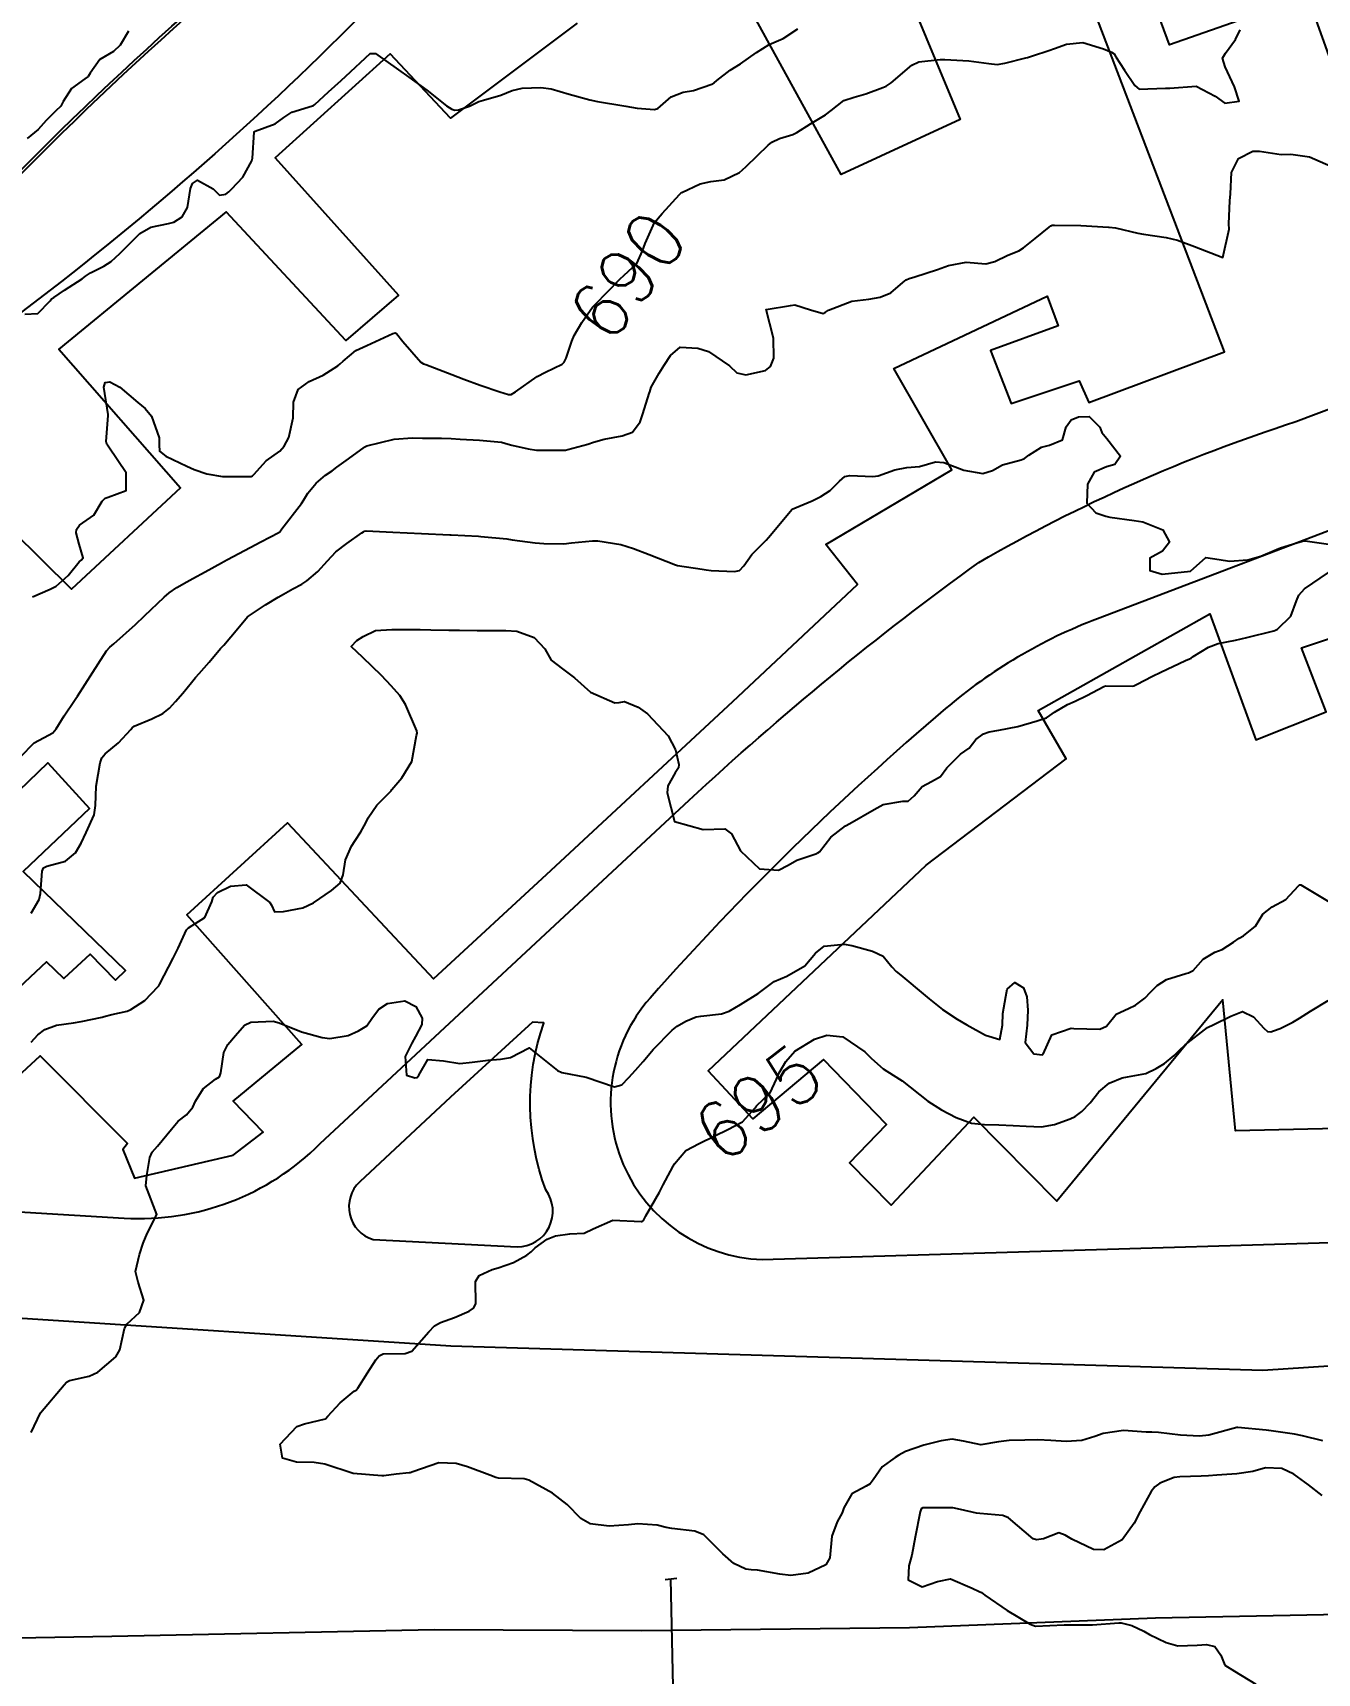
# Model space of a CAD drawing. Header units: metres. Extents: x 292545 to 299085, y 7450245 to 7463078.
# Drawn here: x 293321.6 to 293411.7, y 7462737.3 to 7462852.4 of the extents above; entities that cross this region are included whole.
import ezdxf
from ezdxf.enums import TextEntityAlignment as Align

# ---------------------------------------------------------------- set-up
doc = ezdxf.new("R2010")
doc.units = ezdxf.units.M
for name, color, linetype in [('Area Verde e Lazer', 94, 'Continuous'), ('Cotas', 45, 'Continuous'), ('Curvas de Nivel 1m', 11, 'Continuous'), ('Curvas de Nivel 5m', 15, 'Continuous'), ('Edificações', 30, 'Continuous'), ('Linha Férrea', 20, 'Continuous'), ('Pórtico', 62, 'Continuous'), ('Vias Primárias', 230, 'Continuous')]:
    doc.layers.add(name, color=color, linetype=linetype)
doc.styles.add('Style-STANDARD', font='STANDARD.shx')

msp = doc.modelspace()

# ---------------------------------------------------------------- linework, layer by layer
at = {"layer": 'Area Verde e Lazer', "elevation": 694.56}
msp.add_lwpolyline([(293280.87, 7462947.89, -0.101859), (293285.66, 7462927.16, -0.117218), (293279.92, 7462886.84, -0.003965), (293253.29, 7462831.52, -0.021583), (293229.68, 7462788.99, 0.377528), (293232.88, 7462775.55, -0.005595), (293261.17, 7462773.82, 0.413902), (293268.71, 7462780.32, -0.081172), (293274.65, 7462794.53, -0.02056), (293291.74, 7462815.53, -0.040482), (293318.48, 7462840.46, -0.039202), (293346.93, 7462865.7, -0.044268), (293394.79, 7462888.02, -0.028571), (293441.43, 7462905.21, 0.032718), (293487.36, 7462917.07, 0.361831), (293500.88, 7462933.37, -0.009087), (293502.57, 7462955.13, -0.009087)], format="xyb", dxfattribs=at)
at = {"layer": 'Curvas de Nivel 1m', "flags": 128}
for points, elevation in [([(293321.01, 7462832.66), (293321.91, 7462832.71), (293322.79, 7462833.59), (293322.88, 7462833.73), (293323.03, 7462833.83), (293323.79, 7462834.34), (293325.04, 7462835.14), (293325.27, 7462835.33), (293325.61, 7462835.55), (293326.56, 7462836.03), (293327.06, 7462836.35), (293327.68, 7462836.92), (293328.29, 7462837.52), (293329.08, 7462838.32), (293329.84, 7462838.75), (293331.09, 7462839.01), (293331.46, 7462839.12), (293332.04, 7462839.48), (293332.43, 7462840.14), (293332.64, 7462841.47), (293332.78, 7462841.81), (293333.12, 7462842.06), (293334.21, 7462841.45), (293334.66, 7462841), (293335.11, 7462841.07), (293335.32, 7462841.23), (293335.53, 7462841.44), (293336.29, 7462842.27), (293336.93, 7462843.42), (293336.97, 7462843.6), (293337.09, 7462845.42), (293337.12, 7462845.47), (293337.16, 7462845.49), (293338.57, 7462846.01), (293339.18, 7462846.45), (293339.75, 7462846.83), (293341.19, 7462847.28), (293341.26, 7462847.3), (293341.36, 7462847.37), (293342.32, 7462848.24), (293343.21, 7462849.04), (293343.52, 7462849.35), (293345.23, 7462850.94), (293345.61, 7462850.93), (293347.22, 7462849.8), (293347.94, 7462849.29), (293349.2, 7462848.37), (293350.6, 7462847.26), (293350.96, 7462847.03), (293351.18, 7462846.97), (293351.44, 7462846.99), (293352.2, 7462847.24), (293352.85, 7462847.57), (293353.19, 7462847.66), (293354.41, 7462848.01), (293355.2, 7462848.34), (293355.89, 7462848.51), (293357.2, 7462848.56), (293357.93, 7462848.45), (293359.2, 7462848.09), (293360.65, 7462847.69), (293361.19, 7462847.57), (293363.03, 7462847.26), (293363.18, 7462847.24), (293363.98, 7462847.1), (293365.18, 7462847.01), (293365.41, 7462847.09), (293366.36, 7462847.91), (293367.2, 7462848.22), (293367.91, 7462848.35), (293369.21, 7462848.79), (293369.37, 7462848.88), (293369.57, 7462849.04), (293370.49, 7462849.76), (293371.22, 7462850.22), (293372.34, 7462851), (293373.24, 7462851.56), (293374.22, 7462852), (293375.25, 7462852.67)], 689), ([(293328.27, 7462852.5), (293327.69, 7462851.53), (293327.23, 7462851.09), (293326.27, 7462850.51), (293325.59, 7462849.56), (293325.45, 7462849.32), (293325.21, 7462849.16), (293324.28, 7462848.49), (293323.69, 7462847.58), (293323.52, 7462847.25), (293323.18, 7462846.92), (293322.51, 7462846.25), (293321.93, 7462845.6), (293321.16, 7462844.97)], 689), ([(293320.71, 7462801.61), (293321.66, 7462802.6), (293322.67, 7462803.12), (293322.96, 7462803.3), (293323.21, 7462803.58), (293323.77, 7462804.48), (293324.5, 7462805.57), (293324.58, 7462805.69), (293324.7, 7462805.86), (293325.77, 7462807.55), (293326.14, 7462808.13), (293326.74, 7462809.04), (293326.97, 7462809.31), (293327.24, 7462809.54), (293328.76, 7462810.89), (293329.41, 7462811.51), (293330.78, 7462812.81), (293331.14, 7462813.12), (293331.66, 7462813.48), (293332.38, 7462813.89), (293332.79, 7462814.11), (293333.67, 7462814.59), (293334.81, 7462815.22), (293334.96, 7462815.3), (293335.23, 7462815.44), (293336.82, 7462816.28), (293337.56, 7462816.68), (293338.83, 7462817.35), (293338.86, 7462817.37), (293338.89, 7462817.4), (293339.04, 7462817.6), (293340.42, 7462819.38), (293340.59, 7462819.64), (293340.86, 7462820.1), (293341.44, 7462820.8), (293342.11, 7462821.36), (293342.56, 7462821.68), (293342.89, 7462821.92), (293343.72, 7462822.51), (293344.83, 7462823.33), (293344.87, 7462823.36), (293344.9, 7462823.38), (293345, 7462823.42), (293346.91, 7462823.89), (293348.21, 7462823.98), (293348.91, 7462823.97), (293350.23, 7462823.95), (293350.91, 7462823.93), (293351.56, 7462823.9), (293352.91, 7462823.83), (293354.46, 7462823.67), (293354.91, 7462823.54), (293355.17, 7462823.47), (293356.32, 7462823.2), (293356.9, 7462823.11), (293358.85, 7462823.11), (293358.9, 7462823.11), (293358.95, 7462823.11), (293359.11, 7462823.16), (293360.5, 7462823.55), (293360.91, 7462823.67), (293361.66, 7462823.88), (293362.91, 7462824.12), (293363.65, 7462824.37), (293364.17, 7462825.1), (293364.36, 7462825.67), (293364.82, 7462827.09), (293364.85, 7462827.2), (293364.96, 7462827.53), (293365.52, 7462828.53), (293365.86, 7462829.08), (293366.3, 7462829.76), (293366.99, 7462830.34), (293368.22, 7462830.28), (293368.98, 7462830.04), (293370.45, 7462829.03), (293370.97, 7462828.54), (293371.59, 7462828.39), (293372.97, 7462828.7), (293373.33, 7462828.99), (293373.56, 7462829.57), (293373.53, 7462830.98), (293373.02, 7462832.99), (293374.73, 7462833.27), (293375.03, 7462833.3), (293376.13, 7462832.96), (293377.02, 7462832.71), (293377.18, 7462832.79), (293377.4, 7462832.94), (293379.03, 7462833.56), (293380.22, 7462833.72), (293381.03, 7462833.84), (293381.76, 7462834.16), (293382.6, 7462834.88), (293382.85, 7462835.07), (293383.05, 7462835.15), (293383.45, 7462835.28), (293385.05, 7462835.78), (293385.81, 7462836.08), (293387.06, 7462836.31), (293388.43, 7462836.18), (293389.06, 7462836.35), (293389.97, 7462836.79), (293390.74, 7462837.11), (293391.07, 7462837.3), (293391.89, 7462837.96), (293392.87, 7462838.76), (293393, 7462838.85), (293393.09, 7462838.89), (293393.24, 7462838.9), (293395.09, 7462838.88), (293397.04, 7462838.76), (293397.09, 7462838.76), (293397.53, 7462838.71), (293399.09, 7462838.33), (293399.5, 7462838.27), (293401.08, 7462838.04), (293401.89, 7462837.84), (293403.07, 7462837.41), (293405.06, 7462836.62), (293405.5, 7462838.61), (293405.49, 7462839), (293405.56, 7462840.61), (293405.6, 7462841.09), (293405.67, 7462842.6), (293406.17, 7462843.58), (293407.16, 7462844.1), (293407.64, 7462844.1), (293409.15, 7462843.86), (293409.83, 7462843.88), (293411.15, 7462843.7), (293412.63, 7462843.04)], 691), ([(293321.46, 7462790.65), (293322, 7462791.6), (293322.11, 7462792.02), (293322.22, 7462793.59), (293322.32, 7462793.83), (293322.56, 7462793.94), (293323.85, 7462794.29), (293324.57, 7462794.88), (293324.96, 7462795.56), (293325.32, 7462796.3), (293325.87, 7462797.55), (293325.96, 7462798.19), (293326, 7462799.55), (293326.28, 7462801.19), (293326.4, 7462801.54), (293326.65, 7462801.82), (293327.58, 7462802.6), (293328.44, 7462803.52), (293328.54, 7462803.65), (293328.67, 7462803.75), (293329.91, 7462804.27), (293330.68, 7462804.66), (293331.15, 7462805.02), (293331.58, 7462805.48), (293332.09, 7462806.08), (293332.71, 7462806.83), (293332.99, 7462807.18), (293333.23, 7462807.46), (293333.93, 7462808.26), (293334.74, 7462809.2), (293334.96, 7462809.45), (293335.94, 7462810.62), (293336.64, 7462811.42), (293336.76, 7462811.52), (293337.9, 7462812.28), (293338.78, 7462812.8), (293339.16, 7462813.02), (293339.82, 7462813.39), (293340.44, 7462813.73), (293340.79, 7462813.95), (293341.56, 7462814.61), (293342.23, 7462815.36), (293342.82, 7462815.99), (293343.59, 7462816.58), (293344.66, 7462817.33), (293344.76, 7462817.4), (293344.83, 7462817.44), (293344.96, 7462817.46), (293346.83, 7462817.37), (293348.83, 7462817.28), (293350.83, 7462817.19), (293350.91, 7462817.18), (293352.83, 7462817.08), (293353, 7462817.06), (293354.83, 7462816.89), (293355.19, 7462816.84), (293356.82, 7462816.62), (293357.43, 7462816.57), (293358.82, 7462816.56), (293359.36, 7462816.62), (293360.83, 7462816.76), (293361.22, 7462816.75), (293362.82, 7462816.49), (293363.71, 7462816.22), (293364.81, 7462815.79), (293366.65, 7462815.07), (293366.8, 7462815.03), (293368.52, 7462814.76), (293368.8, 7462814.72), (293369.15, 7462814.68), (293370.8, 7462814.6), (293371.14, 7462814.67), (293371.45, 7462815.01), (293372.02, 7462815.8), (293372.83, 7462816.63), (293373.02, 7462816.81), (293373.19, 7462816.99), (293374.85, 7462818.97), (293376.24, 7462819.57), (293376.86, 7462819.87), (293377.51, 7462820.3), (293378.17, 7462820.94), (293378.55, 7462821.26), (293378.88, 7462821.33), (293380.51, 7462821.27), (293380.88, 7462821.32), (293382.04, 7462821.73), (293382.89, 7462821.9), (293383.77, 7462821.98), (293384.89, 7462822.31), (293385.49, 7462822.25), (293386.89, 7462821.71), (293388.22, 7462821.48), (293388.89, 7462821.7), (293389.6, 7462822.09), (293390.9, 7462822.43), (293391.15, 7462822.53), (293391.44, 7462822.77), (293392.34, 7462823.33), (293392.91, 7462823.47), (293393.81, 7462823.85), (293394.08, 7462824.75), (293394.42, 7462825.25), (293394.93, 7462825.45), (293395.69, 7462825.48), (293396.44, 7462824.72), (293396.56, 7462824.36), (293396.92, 7462823.94), (293397.87, 7462822.7), (293397.48, 7462822.12), (293396.89, 7462821.95), (293396.04, 7462821.57), (293395.56, 7462820.73), (293395.53, 7462819.4), (293396.16, 7462818.72), (293396.85, 7462818.48), (293397.13, 7462818.42), (293398.85, 7462818.19), (293399.44, 7462818.09), (293400.84, 7462817.52), (293401.32, 7462816.66), (293400.82, 7462816.03), (293399.95, 7462815.54), (293399.93, 7462814.68), (293400.8, 7462814.41), (293402.8, 7462814.64), (293403.86, 7462815.58), (293404.81, 7462815.46), (293405.53, 7462815.33), (293406.81, 7462815.43), (293407.72, 7462815.68), (293408.82, 7462816.15), (293409.11, 7462816.27), (293410.03, 7462816.56), (293410.64, 7462816.74), (293410.83, 7462816.75), (293412.47, 7462816.53)], 692), ([(293321.45, 7462781.6), (293321.91, 7462782.1), (293322.42, 7462782.48), (293323.22, 7462782.78), (293324.42, 7462782.96), (293324.95, 7462783.04), (293326.43, 7462783.36), (293326.57, 7462783.4), (293327.11, 7462783.53), (293328.18, 7462783.78), (293328.44, 7462783.88), (293329.42, 7462784.53), (293330.37, 7462785.5), (293330.4, 7462785.55), (293330.45, 7462785.65), (293331.41, 7462787.49), (293331.76, 7462788.2), (293332.34, 7462789.47), (293332.5, 7462789.61), (293333.63, 7462790.34), (293334.12, 7462791.45), (293334.21, 7462791.77), (293334.53, 7462792.1), (293335.44, 7462792.54), (293336.54, 7462792.62), (293338.19, 7462791.4), (293338.32, 7462791.2), (293338.52, 7462790.73), (293339.16, 7462790.75), (293340.52, 7462791.01), (293341.27, 7462791.37), (293342.53, 7462792.23), (293343.14, 7462792.74), (293343.33, 7462793.34), (293343.51, 7462794.39), (293343.92, 7462795.34), (293344.18, 7462795.74), (293344.58, 7462796.36), (293344.92, 7462796.99), (293345.1, 7462797.32), (293345.71, 7462798.21), (293346.62, 7462799.13), (293346.7, 7462799.23), (293346.76, 7462799.31), (293347.46, 7462800.13), (293348.17, 7462801.29), (293348.49, 7462803.11), (293348.53, 7462803.28), (293348.5, 7462803.44), (293347.71, 7462805.29), (293347.32, 7462805.92), (293346.71, 7462806.6), (293346.02, 7462807.32), (293344.73, 7462808.57), (293343.91, 7462809.34), (293344.3, 7462809.77), (293344.74, 7462810.06), (293345.61, 7462810.46), (293346.75, 7462810.54), (293347.51, 7462810.53), (293348.75, 7462810.53), (293349.5, 7462810.52), (293350.75, 7462810.5), (293351.51, 7462810.49), (293352.75, 7462810.47), (293353.5, 7462810.47), (293354.75, 7462810.48), (293355.52, 7462810.43), (293356.74, 7462809.99), (293357.5, 7462809.18), (293357.94, 7462808.39), (293358.72, 7462807.78), (293359.57, 7462807.15), (293360.7, 7462806.14), (293362.41, 7462805.4), (293362.7, 7462805.42), (293363.08, 7462805.5), (293364.04, 7462805.1), (293364.69, 7462804.63), (293366.15, 7462803.08), (293366.65, 7462802.09), (293366.9, 7462801.07), (293366.87, 7462800.84), (293366.63, 7462800.48), (293366.13, 7462799.57), (293366.08, 7462799.08), (293366.59, 7462797.07), (293368.59, 7462796.51), (293370.11, 7462796.55), (293370.58, 7462796.2), (293371.21, 7462795.01), (293372.55, 7462793.76), (293373.88, 7462793.66), (293374.56, 7462794.01), (293375.16, 7462794.37), (293376.57, 7462794.84), (293376.65, 7462794.87), (293376.76, 7462794.95), (293377.55, 7462795.97), (293378.59, 7462796.78), (293378.9, 7462796.93), (293380.6, 7462797.92), (293381.23, 7462798.27), (293382.61, 7462798.49), (293382.98, 7462798.51), (293383.41, 7462798.87), (293383.96, 7462799.53), (293384.63, 7462799.88), (293385.25, 7462800.24), (293385.7, 7462800.84), (293386.65, 7462801.8), (293387.26, 7462802.22), (293387.73, 7462802.82), (293388.26, 7462803.22), (293388.67, 7462803.36), (293389.34, 7462803.47), (293390.67, 7462803.74), (293392.04, 7462804.14), (293392.68, 7462804.35), (293392.93, 7462804.51), (293393.24, 7462804.75), (293394.16, 7462805.28), (293394.69, 7462805.52), (293395.51, 7462805.92), (293396.71, 7462806.55), (293396.83, 7462806.59), (293398.71, 7462806.57), (293398.81, 7462806.59), (293399, 7462806.69), (293400.13, 7462807.26), (293400.72, 7462807.55), (293402.45, 7462808.36), (293402.73, 7462808.49), (293402.83, 7462808.54), (293402.98, 7462808.64), (293404.06, 7462809.3), (293404.74, 7462809.55), (293405.94, 7462809.8), (293406.75, 7462809.97), (293408.63, 7462810.45), (293408.75, 7462810.49), (293408.9, 7462810.57), (293409.84, 7462811.48), (293410.23, 7462812.56), (293410.4, 7462812.94), (293410.79, 7462813.39), (293412.47, 7462814.53)], 693), ([(293321.46, 7462754.23), (293322.1, 7462755.6), (293323.77, 7462757.57), (293323.94, 7462757.76), (293324.13, 7462757.86), (293325.52, 7462758.16), (293326.13, 7462758.45), (293327.39, 7462759.53), (293327.67, 7462760.01), (293328, 7462761.52), (293328.18, 7462761.84), (293329.05, 7462762.64), (293329.35, 7462763.51), (293328.96, 7462764.76), (293328.78, 7462765.51), (293329.04, 7462766.71), (293329.32, 7462767.51), (293329.58, 7462768.17), (293330.26, 7462769.5), (293329.49, 7462771.51), (293329.56, 7462772.25), (293329.77, 7462773.51), (293329.93, 7462773.89), (293330.32, 7462774.31), (293331.29, 7462775.49), (293331.77, 7462776.05), (293332.35, 7462776.51), (293332.79, 7462777.03), (293332.99, 7462777.46), (293333.51, 7462778.32), (293334.38, 7462778.99), (293334.66, 7462779.17), (293334.76, 7462779.45), (293334.97, 7462780.87), (293335.26, 7462781.44), (293335.78, 7462782.07), (293336.42, 7462782.78), (293336.86, 7462782.99), (293338.43, 7462783.08), (293338.86, 7462782.96), (293340.42, 7462782.33), (293341.86, 7462781.92), (293342.41, 7462781.86), (293343.69, 7462782.06), (293344.42, 7462782.38), (293345, 7462782.75), (293345.39, 7462783.32), (293345.84, 7462783.92), (293346.44, 7462784.31), (293347.66, 7462784.5), (293348.44, 7462784.09), (293348.89, 7462783.28), (293348.87, 7462782.83), (293348.41, 7462781.99), (293348.17, 7462781.52), (293348.05, 7462781.29), (293347.68, 7462780.58), (293347.79, 7462779.29), (293348.38, 7462779.1), (293348.53, 7462779.13), (293348.64, 7462779.28), (293349.27, 7462780.39), (293350.39, 7462780.28), (293351.53, 7462780.11), (293352.39, 7462780.19), (293353.51, 7462780.34), (293354.39, 7462780.4), (293355.09, 7462780.51), (293356.4, 7462781.19), (293358.39, 7462779.6), (293358.68, 7462779.46), (293360.38, 7462779.14), (293362.37, 7462778.47), (293362.89, 7462778.6), (293363.39, 7462779.11), (293363.86, 7462779.63), (293364.39, 7462780.25), (293365.08, 7462781.09), (293366.42, 7462782.44), (293366.78, 7462782.71), (293367.39, 7462783.06), (293368.11, 7462783.37), (293368.43, 7462783.42), (293369.88, 7462783.58), (293370.43, 7462783.78), (293371.21, 7462784.24), (293372.45, 7462785), (293373.59, 7462785.86), (293374.47, 7462786.23), (293375.73, 7462786.96), (293376.48, 7462787.85), (293377.09, 7462788.34), (293378.49, 7462788.48), (293379.04, 7462788.37), (293380.48, 7462787.98), (293381.22, 7462787.64), (293381.84, 7462786.89), (293382.14, 7462786.56), (293382.47, 7462786.29), (293384.18, 7462784.86), (293384.45, 7462784.64), (293385.39, 7462783.89), (293386.43, 7462783.21), (293387.11, 7462782.82), (293388.42, 7462782.08), (293389.42, 7462781.79), (293389.59, 7462782.8), (293389.63, 7462783.6), (293389.84, 7462784.8), (293389.94, 7462785.31), (293390.46, 7462785.79), (293391.08, 7462785.4), (293391.32, 7462784.78), (293391.38, 7462783.84), (293391.33, 7462782.78), (293391.2, 7462781.57), (293391.79, 7462780.77), (293392.4, 7462780.7), (293392.44, 7462780.72), (293392.46, 7462780.76), (293393.06, 7462782.11), (293394.42, 7462782.57), (293394.6, 7462782.56), (293396.42, 7462782.52), (293396.91, 7462782.71), (293397.58, 7462783.56), (293398.44, 7462783.95), (293398.94, 7462784.19), (293399.59, 7462784.68), (293400, 7462785.13), (293400.46, 7462785.56), (293401.12, 7462786), (293402.47, 7462786.41), (293402.65, 7462786.46), (293402.98, 7462786.63), (293403.69, 7462787.42), (293404.49, 7462787.92), (293405.01, 7462788.1), (293405.8, 7462788.61), (293406.21, 7462788.89), (293406.5, 7462789.05), (293407.36, 7462789.74), (293407.87, 7462790.58), (293408.53, 7462791.08), (293409.48, 7462791.61), (293410.37, 7462792.55), (293410.45, 7462792.64), (293410.54, 7462792.62), (293410.65, 7462792.55), (293412.53, 7462791.45)], 694), ([(293412.04, 7462749.8), (293411.06, 7462750.54), (293410.05, 7462751.3), (293409.19, 7462751.7), (293408.05, 7462751.73), (293407.16, 7462751.48), (293406.05, 7462751.31), (293404.65, 7462751.22), (293404.05, 7462751.17), (293403.53, 7462751.15), (293402.05, 7462751.12), (293401.64, 7462751.06), (293400.64, 7462750.66), (293400.29, 7462750.42), (293400.04, 7462750.09), (293399.27, 7462748.68), (293398.84, 7462747.86), (293397.99, 7462746.7), (293396.72, 7462745.98), (293395.99, 7462746.01), (293394.46, 7462746.74), (293394, 7462747.01), (293393.55, 7462747.19), (293392.47, 7462746.76), (293391.99, 7462746.68), (293391.76, 7462746.77), (293390.02, 7462748.23), (293389.63, 7462748.4), (293388.02, 7462748.55), (293387.77, 7462748.57), (293386.65, 7462748.83), (293386.12, 7462748.93), (293386.02, 7462748.94), (293385.92, 7462748.94), (293384.02, 7462748.93), (293383.9, 7462748.86), (293383.82, 7462748.66), (293383.47, 7462746.87), (293383.23, 7462745.62), (293383.03, 7462744.87), (293382.98, 7462743.89), (293383.96, 7462743.39), (293385.04, 7462743.77), (293385.96, 7462743.95), (293387.47, 7462743.31), (293387.96, 7462743.06), (293388.13, 7462742.99), (293388.36, 7462742.81), (293389.94, 7462741.74), (293391.54, 7462740.77), (293391.92, 7462740.64), (293393.92, 7462740.74), (293395.92, 7462740.72), (293397.77, 7462740.86), (293397.93, 7462740.86), (293398.67, 7462740.69), (293399.52, 7462740.28), (293399.92, 7462740.05), (293401.08, 7462739.49), (293401.91, 7462739.26), (293403.25, 7462739.3), (293403.91, 7462739.34), (293404.5, 7462739.21), (293404.93, 7462738.61), (293405.2, 7462737.91), (293405.89, 7462737.47), (293407.38, 7462736.58)], 694)]:
    msp.add_lwpolyline(points, dxfattribs=dict(at, elevation=elevation))
at = {"layer": 'Curvas de Nivel 5m', "flags": 128}
for points, elevation in [([(293321.54, 7462812.84), (293322.78, 7462813.36), (293323.21, 7462813.58), (293324.05, 7462814.32), (293324.81, 7462815.28), (293324.96, 7462815.41), (293325.1, 7462815.56), (293324.82, 7462816.52), (293324.6, 7462817.33), (293324.63, 7462817.56), (293324.84, 7462817.85), (293325.84, 7462818.56), (293326.43, 7462819.54), (293326.65, 7462819.75), (293326.86, 7462819.82), (293328.11, 7462820.28), (293328.11, 7462821.53), (293326.9, 7462823.32), (293326.77, 7462823.54), (293326.72, 7462823.73), (293326.86, 7462825.54), (293326.85, 7462825.62), (293326.54, 7462827.54), (293326.64, 7462827.86), (293326.96, 7462827.92), (293327.67, 7462827.53), (293328.94, 7462826.46), (293329.46, 7462826.03), (293329.89, 7462825.51), (293330.42, 7462823.98), (293330.43, 7462823.5), (293330.45, 7462823.04), (293330.89, 7462822.69), (293332.37, 7462821.99), (293332.89, 7462821.76), (293333.77, 7462821.46), (293334.88, 7462821.28), (293335.05, 7462821.28), (293336.88, 7462821.28), (293336.98, 7462821.32), (293337.07, 7462821.42), (293337.94, 7462822.36), (293338.9, 7462823.04), (293339.21, 7462823.4), (293339.53, 7462824.01), (293339.83, 7462825.39), (293339.85, 7462826.48), (293340.18, 7462827.38), (293340.96, 7462827.93), (293341.94, 7462828.38), (293342.97, 7462829.04), (293343.14, 7462829.18), (293343.33, 7462829.35), (293344.22, 7462830.1), (293344.99, 7462830.45), (293346.83, 7462831.3), (293346.99, 7462831.35), (293347.08, 7462831.3), (293347.53, 7462830.75), (293348.8, 7462829.28), (293348.97, 7462829.18), (293349.13, 7462829.12), (293350.96, 7462828.43), (293351.81, 7462828.09), (293352.96, 7462827.68), (293354.33, 7462827.22), (293354.95, 7462827.03), (293355.13, 7462827.03), (293355.44, 7462827.2), (293356.96, 7462828.28), (293357.54, 7462828.6), (293358.7, 7462829.16), (293358.84, 7462829.29), (293358.98, 7462829.56), (293359.39, 7462830.76), (293359.55, 7462831.15), (293360.09, 7462832.07), (293360.83, 7462833.14), (293360.93, 7462833.24), (293361.02, 7462833.33), (293362.75, 7462835.11), (293363.05, 7462835.4), (293363.94, 7462836.21), (293364.34, 7462837.1), (293364.54, 7462837.62), (293365.09, 7462838.87), (293365.15, 7462839.03), (293365.18, 7462839.09), (293365.73, 7462839.71), (293366.94, 7462841.06), (293367.04, 7462841.14), (293367.11, 7462841.18), (293368.38, 7462841.79), (293369.13, 7462841.95), (293370.07, 7462842.09), (293371.14, 7462842.6), (293371.37, 7462842.79), (293371.61, 7462843.01), (293373.16, 7462844.52), (293373.42, 7462844.73), (293373.95, 7462844.98), (293374.88, 7462845.26), (293375.17, 7462845.4), (293376.14, 7462846), (293377.18, 7462846.64), (293377.58, 7462846.94), (293378.48, 7462847.64), (293379.2, 7462847.88), (293380.01, 7462848.1), (293381.21, 7462848.55), (293381.45, 7462848.65), (293381.78, 7462848.89), (293383.23, 7462850.13), (293383.74, 7462850.36), (293385.23, 7462850.51), (293385.56, 7462850.52), (293387.23, 7462850.42), (293388.64, 7462850.23), (293389.22, 7462850.17), (293389.76, 7462850.26), (293391.23, 7462850.63), (293391.35, 7462850.66), (293391.71, 7462850.78), (293392.85, 7462851.15), (293393.24, 7462851.28), (293394.09, 7462851.59), (293395.24, 7462851.72), (293396.69, 7462851.26), (293397.24, 7462851.04), (293397.43, 7462850.91), (293397.56, 7462850.71), (293398.15, 7462849.76), (293398.88, 7462848.69), (293399.2, 7462848.43), (293401.04, 7462848.5), (293401.2, 7462848.51), (293401.35, 7462848.51), (293403.2, 7462848.64), (293404.53, 7462847.95), (293405.19, 7462847.46), (293406.2, 7462847.59), (293405.89, 7462848.6), (293405.22, 7462850), (293405.03, 7462850.61), (293405.24, 7462850.97), (293405.94, 7462851.91), (293406.27, 7462852.6)], 690), ([(293412.08, 7462753.64), (293410.65, 7462753.98), (293410.09, 7462754.11), (293408.3, 7462754.36), (293408.09, 7462754.39), (293406.12, 7462754.57), (293406.09, 7462754.57), (293406.05, 7462754.56), (293404.09, 7462754.04), (293403.43, 7462753.97), (293402.09, 7462754.04), (293400.54, 7462754.21), (293400.09, 7462754.24), (293399.67, 7462754.25), (293398.09, 7462754.36), (293396.66, 7462754.14), (293396.09, 7462753.94), (293395.16, 7462753.66), (293394.08, 7462753.59), (293393, 7462753.67), (293392.08, 7462753.7), (293391.17, 7462753.69), (293390.08, 7462753.67), (293389.32, 7462753.56), (293388.08, 7462753.35), (293386.87, 7462753.61), (293386.08, 7462753.76), (293385.29, 7462753.64), (293384.08, 7462753.34), (293382.8, 7462752.88), (293382.33, 7462752.62), (293382.07, 7462752.47), (293381.15, 7462751.81), (293380.52, 7462750.91), (293380.32, 7462750.62), (293380.04, 7462750.45), (293379.03, 7462749.92), (293378.48, 7462748.93), (293378.36, 7462748.58), (293378.01, 7462747.95), (293377.63, 7462746.94), (293377.49, 7462745.42), (293377.2, 7462744.94), (293375.97, 7462744.35), (293374.74, 7462744.2), (293373.97, 7462744.29), (293372.41, 7462744.56), (293371.97, 7462744.59), (293371.59, 7462744.63), (293370.76, 7462745.02), (293369.98, 7462745.71), (293368.64, 7462747.04), (293368.01, 7462747.29), (293366.41, 7462747.48), (293366.01, 7462747.55), (293365.38, 7462747.72), (293364.01, 7462747.82), (293363.37, 7462747.75), (293362.01, 7462747.65), (293360.68, 7462747.81), (293360.01, 7462748.19), (293359.05, 7462749.16), (293358.03, 7462749.96), (293356.36, 7462750.88), (293356.05, 7462750.97), (293354.24, 7462751.02), (293354.05, 7462751.06), (293353.64, 7462751.22), (293352.06, 7462751.8), (293351.26, 7462752.05), (293350.06, 7462752.09), (293348.24, 7462751.47), (293348.05, 7462751.4), (293347.96, 7462751.39), (293347.07, 7462751.3), (293346.19, 7462751.17), (293346.05, 7462751.17), (293344.05, 7462751.34), (293342.06, 7462752.01), (293341.31, 7462752.12), (293340.06, 7462752.13), (293339.08, 7462752.41), (293338.91, 7462753.4), (293340.09, 7462754.63), (293340.63, 7462754.83), (293342.09, 7462755.17), (293342.27, 7462755.36), (293343.14, 7462756.31), (293344.12, 7462757.11), (293344.25, 7462757.2), (293344.37, 7462757.33), (293345.04, 7462758.41), (293345.63, 7462759.32), (293345.87, 7462759.59), (293346.15, 7462759.74), (293347.7, 7462759.75), (293348.15, 7462759.92), (293349.35, 7462761.27), (293349.74, 7462761.69), (293350.17, 7462761.93), (293351.15, 7462762.28), (293352.19, 7462762.74), (293352.49, 7462762.94), (293352.65, 7462763.24), (293352.63, 7462764.81), (293352.88, 7462765.23), (293353.79, 7462765.66), (293354.22, 7462765.78), (293355.29, 7462766.14), (293356.23, 7462766.66), (293356.52, 7462766.9), (293356.81, 7462767.18), (293357.65, 7462767.78), (293358.25, 7462768.02), (293359.25, 7462768.15), (293360.25, 7462768.21), (293360.88, 7462768.51), (293362.26, 7462769.12), (293364.26, 7462769.01), (293364.33, 7462769.03), (293364.42, 7462769.1), (293364.58, 7462769.41), (293365.53, 7462771.08), (293365.79, 7462771.58), (293366.31, 7462772.54), (293366.49, 7462772.89), (293366.58, 7462773.07), (293367.39, 7462773.99), (293368.33, 7462774.48), (293369.42, 7462775.03), (293370.34, 7462775.48), (293371.35, 7462776), (293372.24, 7462777), (293372.29, 7462777.07), (293372.35, 7462777.13), (293373.31, 7462778.05), (293373.75, 7462778.99), (293373.93, 7462779.44), (293374.4, 7462780.25), (293375.04, 7462780.97), (293376.41, 7462781.81), (293377.28, 7462782.08), (293378.41, 7462781.97), (293379.94, 7462780.91), (293380.4, 7462780.45), (293381.23, 7462779.73), (293382.38, 7462779), (293382.56, 7462778.88), (293384.36, 7462777.46), (293385.31, 7462776.85), (293386.35, 7462776.31), (293387.43, 7462775.91), (293388.34, 7462775.82), (293389.35, 7462775.8), (293390.34, 7462775.75), (293391.27, 7462775.7), (293392.34, 7462775.67), (293393.26, 7462775.83), (293394.35, 7462776.21), (293394.71, 7462776.38), (293395.17, 7462776.73), (293395.75, 7462777.34), (293396.37, 7462778.11), (293397.09, 7462778.71), (293397.99, 7462779.09), (293398.38, 7462779.16), (293399.66, 7462779.41), (293400.39, 7462779.75), (293400.96, 7462780.1), (293401.65, 7462780.66), (293402.03, 7462781.03), (293402.41, 7462781.4), (293403.99, 7462782.63), (293404.43, 7462782.83), (293405.63, 7462783.41), (293406.43, 7462783.74), (293407.22, 7462783.37), (293407.93, 7462782.58), (293408.19, 7462782.35), (293408.42, 7462782.33), (293408.61, 7462782.38), (293409.09, 7462782.56), (293409.97, 7462783.01), (293410.43, 7462783.28), (293411.22, 7462783.76), (293412.44, 7462784.53)], 695)]:
    msp.add_lwpolyline(points, dxfattribs=dict(at, elevation=elevation))
at = {"layer": 'Edificações'}
for points in [[(293315.49, 7462774.55), (293322.07, 7462780.64), (293328.21, 7462774.5), (293327.89, 7462774.06), (293328.7, 7462772.06), (293335.63, 7462773.67), (293337.73, 7462775.29), (293335.63, 7462777.47), (293340.44, 7462781.44), (293332.37, 7462790.52), (293339.44, 7462796.99), (293349.67, 7462786.05), (293357.94, 7462793.65), (293370.69, 7462805.49), (293379.42, 7462813.7), (293377.21, 7462816.49), (293386.04, 7462821.74), (293381.97, 7462828.84), (293392.74, 7462833.92), (293393.51, 7462831.83), (293388.77, 7462830.11), (293390.22, 7462826.38), (293394.98, 7462827.97), (293395.67, 7462826.47), (293405.18, 7462830.02), (293388.39, 7462873.96)], [(293485.36, 7462856.52), (293465.73, 7462851.68), (293465.45, 7462852.75), (293455.82, 7462849.82), (293456.27, 7462848.21), (293446.97, 7462844.88), (293447.82, 7462842.04), (293441.19, 7462839.67), (293439.31, 7462844.65), (293432.6, 7462842.29), (293433.55, 7462839.88), (293431.19, 7462838.82), (293432.07, 7462836.46), (293419.38, 7462831.6), (293411.02, 7462854.95), (293401.31, 7462851.55), (293393.9, 7462871.62)], [(293376.97, 7462869.53), (293386.62, 7462846.3), (293378.28, 7462842.45), (293365.98, 7462864.84)], [(293359.76, 7462853.06), (293350.88, 7462846.4), (293346.65, 7462850.92), (293338.56, 7462843.62), (293347.23, 7462833.98), (293343.53, 7462830.82), (293335.14, 7462839.83), (293323.4, 7462830.2), (293331.92, 7462820.48), (293324.27, 7462813.38), (293318.03, 7462819.52)], [(293431.36, 7462775.96), (293405.96, 7462775.37), (293405.07, 7462784.57), (293393.42, 7462770.44), (293387.58, 7462776.33), (293381.78, 7462770.16), (293378.87, 7462773.14), (293381.47, 7462775.83), (293377.04, 7462780.37), (293372.09, 7462776.21), (293368.94, 7462779.59), (293384.25, 7462794), (293394.06, 7462801.47), (293392.11, 7462804.86), (293404.15, 7462811.64), (293407.38, 7462802.81), (293412.31, 7462804.76), (293410.57, 7462809.25), (293415.22, 7462810.8)], [(293315.22, 7462794.09), (293322.62, 7462801.18), (293325.54, 7462797.98), (293320.88, 7462793.56), (293328.07, 7462786.62), (293327.36, 7462785.94), (293325.6, 7462787.77), (293323.74, 7462786.06), (293322.52, 7462787.24), (293312.43, 7462777.76)]]:
    msp.add_lwpolyline(points, dxfattribs=at)
at = {"layer": 'Linha Férrea', "linetype": 'Continuous'}
msp.add_lwpolyline([(293150.65, 7462737.82), (293164.52, 7462737.45), (293178.08, 7462737.53), (293192.23, 7462737.62), (293206.45, 7462737.75), (293216.17, 7462737.98), (293229.21, 7462738.19), (293245.63, 7462738.57), (293258.5, 7462738.65), (293274.11, 7462739), (293289.06, 7462739.3), (293303.91, 7462739.81), (293313.77, 7462739.69), (293327.12, 7462739.93), (293349.73, 7462740.41), (293364.28, 7462740.33), (293383.07, 7462740.55), (293400.34, 7462741.21), (293421.58, 7462741.63), (293439.92, 7462741.34), (293463.72, 7462741.73), (293500.23, 7462742.99), (293527.74, 7462743.26)], dxfattribs=at)
at = {"layer": 'Pórtico'}
for points in [[(293365.93, 7462743.91), (293366.75, 7462744)], [(293366.56, 7462733.15), (293366.34, 7462743.96)]]:
    msp.add_lwpolyline(points, dxfattribs=at)
at = {"layer": 'Vias Primárias', "elevation": 694.56}
msp.add_lwpolyline([(293280.69, 7462947.8, -0.101892), (293285.46, 7462927.14, -0.117219), (293279.73, 7462886.92, -0.003964), (293253.11, 7462831.6, -0.021586), (293229.5, 7462789.09, 0.379259), (293232.82, 7462775.35, -0.005606), (293261.15, 7462773.62, 0.413247), (293268.91, 7462780.28, -0.081044), (293274.81, 7462794.41, -0.020552), (293291.89, 7462815.4, -0.040495), (293318.61, 7462840.31, -0.039203), (293347.04, 7462865.53, -0.044263), (293394.86, 7462887.84, -0.028568), (293441.48, 7462905.02, 0.032701), (293487.41, 7462916.88, 0.361499), (293501.08, 7462933.36, -0.009085), (293502.77, 7462955.11, -1.123762)], format="xyb", dxfattribs=at)
at = {"layer": 'Vias Primárias'}
for points in [[(293283.82, 7462771.91), (293327.97, 7462769.26, 0.214423), (293341.73, 7462774.48), (293367.62, 7462798.57, -0.030983), (293387.95, 7462815.25, -0.05353), (293410.19, 7462825.12), (293437.54, 7462835.45), (293463.13, 7462844.49), (293491.23, 7462851.96, 0.381709), (293500.47, 7462863.3), (293499.69, 7462881.89), (293498.77, 7462899.18, 0.450126), (293488.06, 7462907.69), (293460.46, 7462902.13), (293441.37, 7462896.93), (293411.12, 7462886.13), (293381.84, 7462874.49), (293363.85, 7462866.55, 0.092488), (293343.81, 7462852.83, -0.03606), (293319.59, 7462831.91), (293310.26, 7462823.32), (293294.82, 7462807.5, 0.059865), (293279.88, 7462788.02, 0.138776), (293276.8, 7462776.35, 0.324845)], [(293491.65, 7462845.42), (293471.5, 7462839.87), (293452.99, 7462832.86), (293396.26, 7462811.29, 0.085444), (293385.6, 7462804.99, 0.035521), (293364.87, 7462784.68, 0.63346), (293372.73, 7462766.35), (293413.38, 7462767.56), (293480.23, 7462770.43), (293544.9, 7462774.65, 0.630805), (293552.7, 7462794.16, -0.044286), (293535.33, 7462816.67, 0.052183), (293519.1, 7462837.04, 0.302937)], [(293357.4, 7462782.95), (293356.63, 7462783), (293350.88, 7462777.75), (293344.5, 7462771.79, 0.578122), (293345.44, 7462767.76), (293355.55, 7462767.24, 0.617659), (293357.56, 7462771.23, -0.174254), (293357.41, 7462782.93, 0.66709)]]:
    msp.add_lwpolyline(points, format="xyb", close=True, dxfattribs=at)
msp.add_lwpolyline([(293044.9, 7462779.52, 0.047074), (293073.85, 7462775.28, 0.064852), (293113.58, 7462773.07, 0.026219), (293159.09, 7462771.02, -0.001975), (293243.86, 7462767.17), (293350.89, 7462760.3), (293407.86, 7462758.6), (293438.41, 7462760.59), (293551.98, 7462766.74), (293631.26, 7462770.6), (293709.4, 7462780.5), (293766.93, 7462787.48), (293814.94, 7462795.12), (293877.16, 7462807.6), (293928.99, 7462820.47, -0.022133), (294018.09, 7462821.58, -0.018306), (294044.9, 7462818.82), (294070.36, 7462817.67), (294154.86, 7462809.49), (294217.56, 7462801.67), (294256.98, 7462791.42)], format="xyb", dxfattribs=at)

# ---------------------------------------------------------------- texts
at = {"layer": 'Cotas', "style": 'Style-STANDARD'}
for s, rotation, p in [('690', 53.0354, (293363.3, 7462835.36, 690)), ('695', 37.2161, (293372.45, 7462777.35, 695))]:
    msp.add_text(s, height=4, rotation=rotation, dxfattribs=at).set_placement(p, align=Align.MIDDLE_CENTER)

doc.saveas('drawing.dxf')
